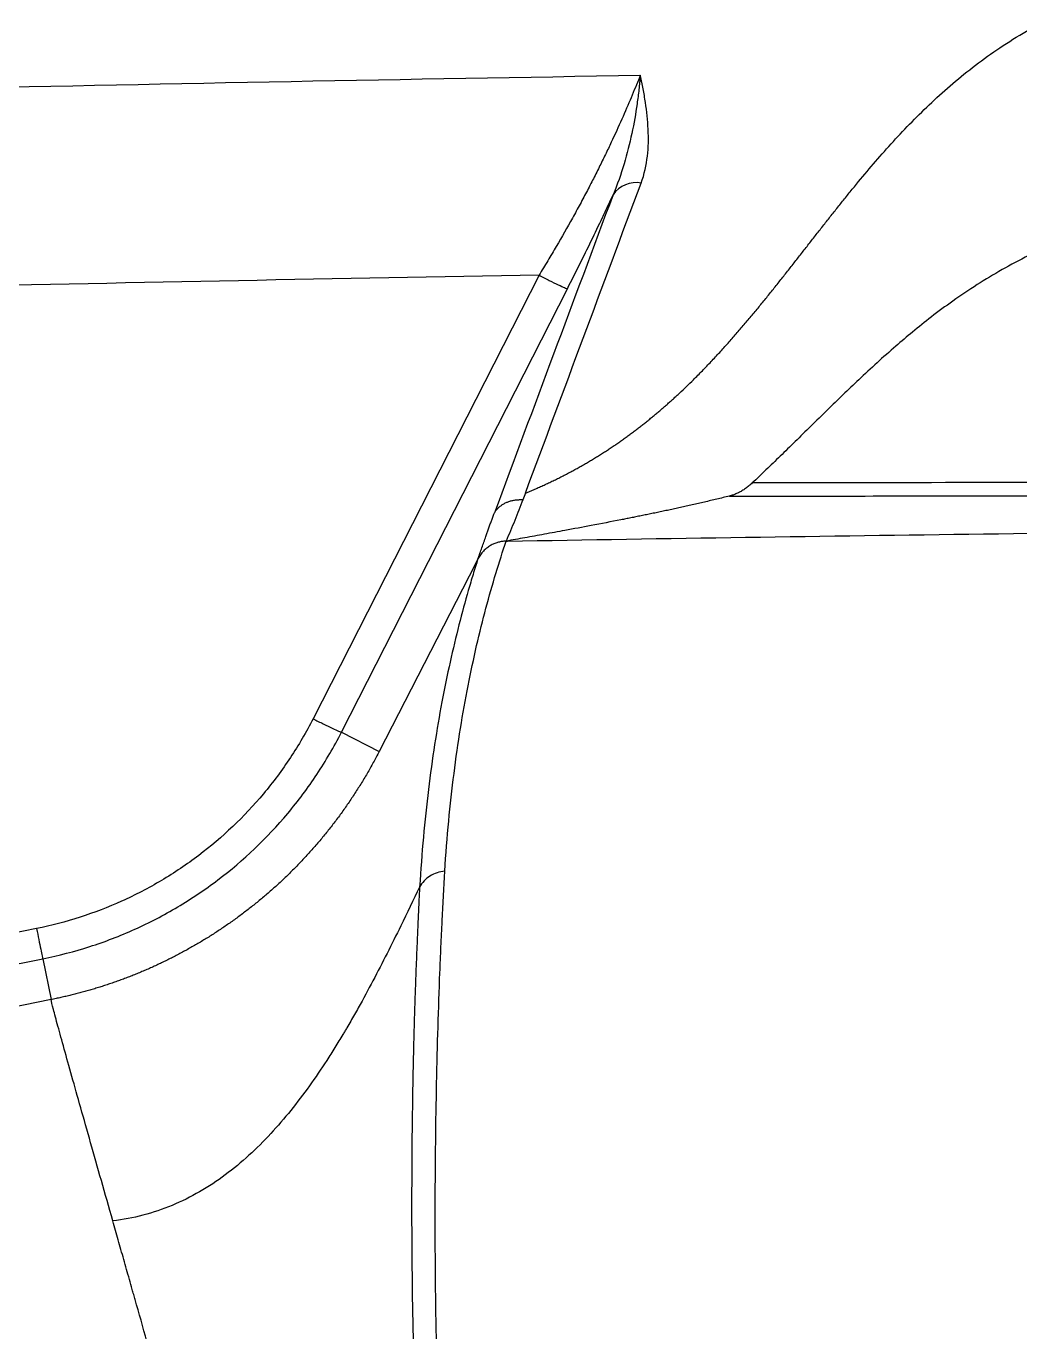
# Model space of a CAD drawing. Extents: x 527 to 611, y 788 to 934.
# Drawn here: x 557.64 to 562.29, y 878.65 to 884.75 of the extents above; entities that cross this region are included whole.
import ezdxf

# ---------------------------------------------------------------- set-up
doc = ezdxf.new("R2010")
doc.units = 0
doc.header["$MEASUREMENT"] = 0
doc.layers.add('1', color=4, linetype='Continuous')
doc.layers.add('GEOMETRY', color=4, linetype='Continuous', lineweight=25)

# ---------------------------------------------------------------- blocks, each defined once
blk = doc.blocks.new('2026_FLASH')
at = {"layer": 'GEOMETRY'}
for p, q in [((33.4338, 81.2103), (33.4338, 81.2116)), ((32.9603, 80.2772), (31.9043, 78.2047)), ((32.0373, 78.1417), (33.0932, 80.2142)), ((32.8965, 79.2587), (32.8852, 79.2283)), ((32.807, 79.0346), (32.8131, 79.0347)), ((32.6631, 78.9286), (32.2131, 78.0514)), ((32.6747, 78.9513), (32.6631, 78.9286)), ((32.0373, 78.1417), (32.2131, 78.0514)), ((30.6121, 77.2243), (27.4144, 76.5811)), ((27.4438, 76.4398), (30.6415, 77.0831)), ((30.6415, 77.0831), (30.6798, 76.8921)), ((30.6798, 76.8921), (27.4817, 76.2508))]:
    blk.add_line(p, q, dxfattribs=at)
blk.add_arc((33.4149, 80.5781), 0.1319, 80.0669, 145.17585, dxfattribs=at)
for points in [[(65.7817, 81.4098), (50.0672, 82.0855), (34.3528, 82.0855), (18.6383, 81.4098)], [(32.8965, 79.2587), (33.0763, 79.7407), (33.2567, 80.2239), (33.4376, 80.708)], [(33.3066, 80.6534), (33.121, 80.1566), (32.9359, 79.6607), (32.7516, 79.1661)], [(32.8852, 79.2283), (32.8731, 79.1959), (32.8473, 79.1313), (32.8202, 79.0669), (32.807, 79.0346)]]:
    blk.add_open_spline(points, degree=3, dxfattribs=at)
for points, knots in [([(18.6383, 81.4098), (18.7851, 81.4161), (19.0789, 81.4286), (19.5195, 81.447), (19.9601, 81.4651), (20.4006, 81.4828), (20.8412, 81.5001), (21.2818, 81.5171), (21.7224, 81.5338), (22.163, 81.5501), (22.6036, 81.566), (23.0442, 81.5816), (23.4848, 81.5968), (23.9254, 81.6117), (24.366, 81.6262), (24.8066, 81.6404), (25.2472, 81.6542), (25.6878, 81.6677), (26.1284, 81.6808), (26.5689, 81.6935), (27.0095, 81.7059), (27.4501, 81.7179), (27.8907, 81.7296), (28.3313, 81.741), (28.7719, 81.7519), (29.2125, 81.7626), (29.6531, 81.7728), (30.0937, 81.7827), (30.5343, 81.7923), (30.9749, 81.8015), (31.4155, 81.8104), (31.8561, 81.8189), (32.2967, 81.827), (32.7372, 81.8348), (33.1778, 81.8422), (33.6184, 81.8493), (34.059, 81.8561), (34.4996, 81.8624), (34.9402, 81.8685), (35.3808, 81.8741), (35.8214, 81.8794), (36.262, 81.8844), (36.7026, 81.889), (37.1432, 81.8932), (37.5838, 81.8971), (38.0244, 81.9007), (38.465, 81.9039), (38.9056, 81.9067), (39.3461, 81.9092), (39.7867, 81.9113), (40.2273, 81.9131), (40.6679, 81.9145), (41.1085, 81.9156), (41.5491, 81.9163), (41.9897, 81.9166), (42.4303, 81.9166), (42.8709, 81.9163), (43.3115, 81.9156), (43.7521, 81.9145), (44.1927, 81.9131), (44.6333, 81.9113), (45.0739, 81.9092), (45.5144, 81.9067), (45.955, 81.9039), (46.3956, 81.9007), (46.8362, 81.8971), (47.2768, 81.8932), (47.7174, 81.889), (48.158, 81.8844), (48.5986, 81.8794), (49.0392, 81.8741), (49.4798, 81.8685), (49.9204, 81.8624), (50.361, 81.8561), (50.8016, 81.8493), (51.2422, 81.8422), (51.6828, 81.8348), (52.1233, 81.827), (52.5639, 81.8189), (53.0045, 81.8104), (53.4451, 81.8015), (53.8857, 81.7923), (54.3263, 81.7827), (54.7669, 81.7728), (55.2075, 81.7626), (55.6481, 81.7519), (56.0887, 81.741), (56.5293, 81.7296), (56.9699, 81.7179), (57.4105, 81.7059), (57.8511, 81.6935), (58.2916, 81.6808), (58.7322, 81.6677), (59.1728, 81.6542), (59.6134, 81.6404), (60.054, 81.6262), (60.4946, 81.6117), (60.9352, 81.5968), (61.3758, 81.5816), (61.8164, 81.566), (62.257, 81.5501), (62.6976, 81.5338), (63.1382, 81.5171), (63.5788, 81.5001), (64.0194, 81.4828), (64.4599, 81.4651), (64.9005, 81.447), (65.3411, 81.4286), (65.6349, 81.4161), (65.7817, 81.4098)], [0, 0, 0, 0, 0.009351, 0.018702, 0.028053, 0.037404, 0.046754, 0.056104, 0.065453, 0.074803, 0.084152, 0.0935, 0.102849, 0.112197, 0.121545, 0.130893, 0.14024, 0.149588, 0.158935, 0.168281, 0.177628, 0.186975, 0.196321, 0.205667, 0.215013, 0.224358, 0.233704, 0.243049, 0.252394, 0.261739, 0.271084, 0.280428, 0.289773, 0.299117, 0.308462, 0.317806, 0.32715, 0.336494, 0.345837, 0.355181, 0.364525, 0.373868, 0.383212, 0.392555, 0.401898, 0.411241, 0.420585, 0.429928, 0.439271, 0.448614, 0.457957, 0.4673, 0.476643, 0.485986, 0.495329, 0.504671, 0.514014, 0.523357, 0.5327, 0.542043, 0.551386, 0.560729, 0.570072, 0.579415, 0.588759, 0.598102, 0.607445, 0.616788, 0.626132, 0.635475, 0.644819, 0.654163, 0.663506, 0.67285, 0.682194, 0.691538, 0.700883, 0.710227, 0.719572, 0.728916, 0.738261, 0.747606, 0.756951, 0.766296, 0.775642, 0.784987, 0.794333, 0.803679, 0.813025, 0.822372, 0.831719, 0.841065, 0.850412, 0.85976, 0.869107, 0.878455, 0.887803, 0.897151, 0.9065, 0.915848, 0.925197, 0.934547, 0.943896, 0.953246, 0.962596, 0.971947, 0.981298, 0.990649, 1, 1, 1, 1]), ([(33.6818, 79.7887), (33.6889, 79.7958), (33.703, 79.8098), (33.7239, 79.831), (33.7445, 79.8523), (33.7649, 79.8737), (33.785, 79.8952), (33.8049, 79.9167), (33.8245, 79.9383), (33.844, 79.96), (33.8632, 79.9817), (33.8823, 80.0034), (33.9011, 80.0252), (33.9198, 80.0471), (33.9384, 80.069), (33.9568, 80.091), (33.975, 80.1129), (33.9931, 80.135), (34.0111, 80.157), (34.029, 80.1791), (34.0468, 80.2012), (34.0645, 80.2234), (34.0822, 80.2455), (34.0997, 80.2677), (34.1172, 80.2899), (34.1347, 80.3121), (34.1521, 80.3343), (34.1695, 80.3565), (34.1869, 80.3787), (34.2042, 80.4009), (34.2216, 80.4232), (34.2389, 80.4454), (34.2563, 80.4676), (34.2737, 80.4898), (34.2911, 80.512), (34.3086, 80.5342), (34.3261, 80.5564), (34.3437, 80.5786), (34.3614, 80.6008), (34.3791, 80.6229), (34.397, 80.645), (34.4603, 80.7231), (34.5719, 80.8563), (34.7454, 81.0409), (34.9411, 81.2182), (35.1308, 81.3557), (35.3028, 81.4549), (35.4426, 81.5227), (35.5933, 81.582), (35.7541, 81.6318), (35.9235, 81.6706), (36.0573, 81.6917), (36.1507, 81.7024), (36.2018, 81.7073), (36.2532, 81.7113), (36.3048, 81.7145), (36.3565, 81.7168), (36.4082, 81.7184), (36.4428, 81.7189), (36.4601, 81.7191)], [0, 0, 0, 0, 0.0092, 0.0184, 0.027601, 0.036802, 0.046002, 0.055202, 0.064401, 0.073599, 0.082797, 0.091994, 0.101192, 0.110389, 0.119586, 0.128784, 0.137982, 0.147179, 0.156377, 0.165575, 0.174773, 0.183971, 0.193169, 0.202366, 0.211563, 0.22076, 0.229955, 0.239151, 0.248346, 0.257541, 0.266736, 0.27593, 0.285125, 0.29432, 0.303515, 0.312711, 0.321907, 0.331104, 0.340301, 0.349499, 0.358698, 0.367899, 0.446975, 0.525986, 0.604961, 0.683971, 0.723501, 0.762996, 0.802479, 0.841956, 0.881462, 0.920968, 0.932253, 0.943536, 0.954821, 0.966109, 0.977402, 0.988699, 1, 1, 1, 1]), ([(20.1631, 80.8342), (21.2579, 80.8804), (23.4727, 80.9677), (26.8081, 81.0717), (30.1369, 81.1521), (32.3455, 81.1939), (33.4338, 81.2116)], [0.0055376, 0.0055376, 0.0055376, 0.0055376, 0.25, 0.5, 0.75, 0.9928127, 0.9928127, 0.9928127, 0.9928127]), ([(33.4338, 81.2116), (33.4219, 81.1818), (33.4093, 81.1509), (33.3824, 81.0867), (33.3682, 81.0535), (33.3378, 80.9847), (33.3216, 80.9491), (33.2957, 80.8936), (33.2868, 80.8747), (33.2684, 80.8362), (33.2588, 80.8165), (33.2391, 80.7767), (33.229, 80.7565), (33.2081, 80.7155), (33.1973, 80.6946), (33.1752, 80.6524), (33.1639, 80.6311), (33.1406, 80.588), (33.1287, 80.5661), (33.0922, 80.5004), (33.067, 80.4562), (33.0279, 80.3895), (33.0147, 80.3672), (32.9878, 80.3223), (32.9741, 80.2997), (32.9603, 80.2772)], [0, 0, 0, 0, 0.125, 0.125, 0.25, 0.25, 0.375, 0.375, 0.4375, 0.4375, 0.5, 0.5, 0.5625, 0.5625, 0.625, 0.625, 0.6875, 0.6875, 0.75, 0.75, 0.875, 0.875, 0.9375, 0.9375, 1, 1, 1, 1]), ([(33.4335, 81.2102), (33.4336, 81.2089), (33.4334, 81.2076), (33.4332, 81.2049), (33.4331, 81.2036), (33.4327, 81.1995), (33.4325, 81.1968), (33.4318, 81.1888), (33.4312, 81.1834), (33.4296, 81.1671), (33.4285, 81.1561), (33.4248, 81.1231), (33.4219, 81.1008), (33.4121, 81.0331), (33.4041, 80.9867), (33.3841, 80.8925), (33.3722, 80.8448), (33.3435, 80.749), (33.3268, 80.701), (33.3066, 80.6534)], [0, 0, 0, 0, 0.007812, 0.007812, 0.015625, 0.015625, 0.03125, 0.03125, 0.0625, 0.0625, 0.125, 0.125, 0.25, 0.25, 0.5, 0.5, 0.75, 0.75, 1, 1, 1, 1]), ([(33.4376, 80.708), (33.4532, 80.7496), (33.4622, 80.7913), (33.4718, 80.875), (33.4725, 80.9169), (33.4685, 81.0009), (33.4639, 81.0429), (33.4545, 81.1058), (33.4509, 81.1267), (33.445, 81.1581), (33.4429, 81.1685), (33.4397, 81.1842), (33.4386, 81.1894), (33.4369, 81.1973), (33.4363, 81.1999), (33.4355, 81.2038), (33.4352, 81.2051), (33.4347, 81.207), (33.4346, 81.2077), (33.4343, 81.209), (33.4341, 81.2096), (33.4338, 81.2103)], [0, 0, 0, 0, 0.25, 0.25, 0.5, 0.5, 0.75, 0.75, 0.875, 0.875, 0.9375, 0.9375, 0.96875, 0.96875, 0.984375, 0.984375, 0.992188, 0.992188, 0.996094, 0.996094, 1, 1, 1, 1]), ([(33.0932, 80.2142), (33.1319, 80.29), (33.1689, 80.3645), (33.2223, 80.4745), (33.2398, 80.5109), (33.2654, 80.5649), (33.2738, 80.5829), (33.2904, 80.6184), (33.2986, 80.636), (33.3066, 80.6534)], [0, 0, 0, 0, 0.5, 0.5, 0.75, 0.75, 0.875, 0.875, 1, 1, 1, 1]), ([(35.4981, 80.4746), (35.491, 80.472), (35.4767, 80.4669), (35.4556, 80.4589), (35.4349, 80.451), (35.4146, 80.4429), (35.3947, 80.4348), (35.3752, 80.4267), (35.3561, 80.4185), (35.3374, 80.4103), (35.319, 80.402), (35.3009, 80.3937), (35.2832, 80.3854), (35.2659, 80.3771), (35.2114, 80.3506), (35.1231, 80.3035), (35.0052, 80.2324), (34.8956, 80.1584), (34.7957, 80.0841), (34.7076, 80.0137), (34.5926, 79.9165), (34.4599, 79.795), (34.3302, 79.6695), (34.2318, 79.5729), (34.1586, 79.5008), (34.0887, 79.4326), (34.0222, 79.3682), (33.9784, 79.3266), (33.9571, 79.3063)], [0, 0, 0, 0, 0.009414, 0.018742, 0.027984, 0.037144, 0.04622, 0.055215, 0.064129, 0.072961, 0.081714, 0.090386, 0.098978, 0.107491, 0.115924, 0.179808, 0.244405, 0.312122, 0.37554, 0.434387, 0.488429, 0.615537, 0.728421, 0.788616, 0.845795, 0.90004, 0.951421, 1, 1, 1, 1]), ([(32.9603, 80.2772), (32.0235, 80.2611), (30.099, 80.2238), (27.187, 80.1529), (24.2983, 80.0658), (22.3974, 79.9957), (21.484, 79.9596)], [0.0186726, 0.0186726, 0.0186726, 0.0186726, 0.2557541, 0.5057541, 0.7557541, 0.9870815, 0.9870815, 0.9870815, 0.9870815]), ([(32.9603, 80.2772), (32.9766, 80.2688), (32.993, 80.2606), (33.0235, 80.2456), (33.0377, 80.2387), (33.0619, 80.2272), (33.072, 80.2226), (33.0869, 80.2162), (33.0915, 80.2144), (33.0932, 80.2142)], [0, 0, 0, 0, 0.25, 0.25, 0.5, 0.5, 0.75, 0.75, 1, 1, 1, 1]), ([(32.8965, 79.2587), (32.904, 79.2618), (32.9188, 79.2679), (32.9407, 79.2774), (32.9624, 79.2869), (32.984, 79.2967), (33.0053, 79.3066), (33.0263, 79.3166), (33.0472, 79.3268), (33.0678, 79.3372), (33.0882, 79.3477), (33.1084, 79.3583), (33.1284, 79.3691), (33.1481, 79.38), (33.1676, 79.391), (33.1869, 79.4022), (33.206, 79.4135), (33.2248, 79.4249), (33.2434, 79.4365), (33.2618, 79.4482), (33.2799, 79.4599), (33.2979, 79.4718), (33.3156, 79.4838), (33.3331, 79.4959), (33.3505, 79.5081), (33.3676, 79.5203), (33.3845, 79.5327), (33.4013, 79.5451), (33.4178, 79.5577), (33.4342, 79.5703), (33.4504, 79.5829), (33.4664, 79.5957), (33.4822, 79.6085), (33.4978, 79.6214), (33.5133, 79.6343), (33.5286, 79.6473), (33.5437, 79.6604), (33.5587, 79.6736), (33.5736, 79.6867), (33.5883, 79.7), (33.6028, 79.7133), (33.6235, 79.7324), (33.65, 79.7575), (33.6712, 79.7783), (33.6818, 79.7887)], [0, 0, 0, 0, 0.0224316, 0.0448585, 0.0672817, 0.0897021, 0.1121202, 0.134537, 0.1569527, 0.179368, 0.2017833, 0.2241987, 0.2466146, 0.269031, 0.291448, 0.3138656, 0.3362843, 0.3587045, 0.3811269, 0.4035514, 0.4259782, 0.448407, 0.4708374, 0.493269, 0.515701, 0.5381325, 0.5605624, 0.5829896, 0.6054127, 0.6278312, 0.6502461, 0.6726583, 0.6950688, 0.7174783, 0.7398875, 0.7622969, 0.784707, 0.8071181, 0.8295307, 0.8519447, 0.8743603, 0.8967776, 0.9483844, 1, 1, 1, 1]), ([(33.9571, 79.3063), (33.9545, 79.3039), (33.9493, 79.2991), (33.9414, 79.2923), (33.9334, 79.286), (33.9253, 79.2801), (33.9172, 79.2746), (33.909, 79.2695), (33.9008, 79.2648), (33.8925, 79.2605), (33.8841, 79.2566), (33.8756, 79.2532), (33.8671, 79.2501), (33.8585, 79.2473), (33.8527, 79.2458), (33.8498, 79.2451)], [0, 0, 0, 0, 0.078109, 0.155832, 0.233222, 0.310333, 0.387218, 0.463927, 0.540511, 0.617019, 0.693497, 0.769991, 0.846546, 0.923202, 1, 1, 1, 1]), ([(50.4629, 79.3063), (50.119, 79.3069), (49.7751, 79.3075), (49.0874, 79.3086), (48.7435, 79.3091), (47.7119, 79.3104), (47.0242, 79.3111), (45.6487, 79.3122), (44.9609, 79.3125), (43.9293, 79.3127), (43.5855, 79.3128), (43.0696, 79.3128), (42.8977, 79.3127), (42.5538, 79.3127), (42.3819, 79.3126), (42.038, 79.3126), (41.8661, 79.3127), (41.5222, 79.3127), (41.3503, 79.3128), (40.8345, 79.3128), (40.4906, 79.3127), (39.459, 79.3125), (38.7712, 79.3122), (37.3958, 79.3111), (36.708, 79.3104), (35.6764, 79.3091), (35.3325, 79.3086), (34.6448, 79.3075), (34.3009, 79.3069), (33.957, 79.3063)], [0, 0, 0, 0, 0.0625, 0.0625, 0.125, 0.125, 0.25, 0.25, 0.375, 0.375, 0.4375, 0.4375, 0.46875, 0.46875, 0.5, 0.5, 0.53125, 0.53125, 0.5625, 0.5625, 0.625, 0.625, 0.75, 0.75, 0.875, 0.875, 0.9375, 0.9375, 1, 1, 1, 1]), ([(32.7516, 79.1661), (32.7528, 79.1681), (32.7552, 79.172), (32.7592, 79.1776), (32.7636, 79.183), (32.7683, 79.1881), (32.7733, 79.193), (32.7786, 79.1976), (32.7843, 79.2019), (32.7902, 79.2059), (32.7964, 79.2095), (32.8029, 79.2129), (32.8096, 79.216), (32.8165, 79.2187), (32.8236, 79.2212), (32.8309, 79.2232), (32.8383, 79.225), (32.8459, 79.2264), (32.8536, 79.2274), (32.8614, 79.2282), (32.8693, 79.2286), (32.8772, 79.2286), (32.8826, 79.2284), (32.8852, 79.2283)], [0, 0, 0, 0, 0.047613, 0.095224, 0.142837, 0.190451, 0.238066, 0.285684, 0.333303, 0.380924, 0.428546, 0.47617, 0.523793, 0.571418, 0.619041, 0.666664, 0.714286, 0.761907, 0.809526, 0.857145, 0.904763, 0.952381, 1, 1, 1, 1]), ([(33.8498, 79.245), (33.8401, 79.2426), (33.8207, 79.2378), (33.7915, 79.2308), (33.7625, 79.2239), (33.7338, 79.2172), (33.7053, 79.2107), (33.6771, 79.2043), (33.6491, 79.198), (33.6214, 79.1919), (33.5941, 79.1859), (33.5671, 79.18), (33.5404, 79.1743), (33.5142, 79.1688), (33.4883, 79.1634), (33.4629, 79.1582), (33.438, 79.1531), (33.4135, 79.1481), (33.3896, 79.1433), (33.3662, 79.1387), (33.3053, 79.1267), (33.2111, 79.1086), (33.0909, 79.0863), (32.9871, 79.0671), (32.8957, 79.0503), (32.8361, 79.0398), (32.8071, 79.0347)], [0, 0, 0, 0, 0.0333719, 0.0660515, 0.0980457, 0.1293611, 0.1600037, 0.1899789, 0.219291, 0.2479436, 0.27594, 0.3032826, 0.3299735, 0.356014, 0.3814052, 0.4061474, 0.4302402, 0.4536829, 0.476474, 0.4986117, 0.5200937, 0.6481281, 0.7591303, 0.8432052, 0.9235269, 1, 1, 1, 1]), ([(33.8501, 79.245), (34.0491, 79.2451), (34.4472, 79.2455), (34.9914, 79.2459), (35.5885, 79.2463), (36.3853, 79.2469), (37.4335, 79.2475), (38.8143, 79.2481), (40.8042, 79.2486), (42.6945, 79.2486), (44.2985, 79.2484), (45.1935, 79.2482), (46.0899, 79.2479), (46.9855, 79.2476), (47.8819, 79.2471), (48.7776, 79.2465), (49.6743, 79.2458), (50.2714, 79.2452), (50.57, 79.2449)], [0, 0, 0, 0, 0.035714, 0.071429, 0.097637, 0.142857, 0.214397, 0.285714, 0.390611, 0.571429, 0.624881, 0.678413, 0.732024, 0.785714, 0.839109, 0.892857, 0.946428, 1, 1, 1, 1]), ([(32.6747, 78.9513), (32.6809, 78.9689), (32.6934, 79.0041), (32.7078, 79.0448), (32.7181, 79.0742), (32.7245, 79.0921), (32.7311, 79.1103), (32.7378, 79.1287), (32.7446, 79.1472), (32.7493, 79.1598), (32.7516, 79.1661)], [0, 0, 0, 0, 0.249995, 0.499989, 0.584149, 0.667965, 0.751447, 0.834606, 0.917453, 1, 1, 1, 1]), ([(32.8131, 79.0347), (34.2966, 79.0602), (36.0618, 79.0834), (37.8271, 79.098), (38.1087, 79.1002)], [0.0250203, 0.0250203, 0.0250203, 0.0250203, 0.25, 0.2927004, 0.2927004, 0.2927004, 0.2927004]), ([(32.5199, 77.4922), (32.525, 77.572), (32.5311, 77.65), (32.5456, 77.8022), (32.5539, 77.8764), (32.5815, 78.0932), (32.6037, 78.2301), (32.6542, 78.4878), (32.6825, 78.6086), (32.7426, 78.834), (32.7745, 78.9384), (32.807, 79.0346)], [0, 0, 0, 0, 0.125, 0.125, 0.25, 0.25, 0.5, 0.5, 0.75, 0.75, 1, 1, 1, 1]), ([(32.807, 79.0346), (32.8044, 79.0345), (32.7993, 79.0343), (32.7914, 79.0336), (32.7833, 79.0324), (32.7751, 79.0306), (32.7668, 79.0284), (32.7583, 79.0256), (32.7498, 79.0222), (32.7413, 79.0182), (32.7329, 79.0135), (32.7245, 79.0081), (32.7163, 79.0021), (32.7084, 78.9954), (32.7007, 78.988), (32.6934, 78.9798), (32.6866, 78.971), (32.6802, 78.9615), (32.6766, 78.9547), (32.6747, 78.9513)], [0, 0, 0, 0, 0.046567, 0.094649, 0.144251, 0.195377, 0.248032, 0.302218, 0.357939, 0.415198, 0.473996, 0.534336, 0.596219, 0.659647, 0.724622, 0.791144, 0.859214, 0.928832, 1, 1, 1, 1]), ([(32.6747, 78.9513), (32.6671, 78.9278), (32.6596, 78.9039), (32.6447, 78.8548), (32.6372, 78.8297), (32.615, 78.7527), (32.6005, 78.699), (32.5578, 78.5317), (32.5307, 78.4115), (32.4823, 78.1546), (32.461, 78.018), (32.4258, 77.7294), (32.4119, 77.5774), (32.4025, 77.4184)], [0, 0, 0, 0, 0.0625, 0.0625, 0.125, 0.125, 0.25, 0.25, 0.5, 0.5, 0.75, 0.75, 1, 1, 1, 1]), ([(31.9043, 78.2047), (31.8722, 78.1419), (31.8368, 78.0814), (31.7596, 77.9645), (31.7177, 77.9082), (31.5819, 77.7461), (31.4809, 77.6502), (31.3145, 77.5241), (31.2565, 77.485), (31.1353, 77.413), (31.0732, 77.3807), (30.9463, 77.3235), (30.8814, 77.2986), (30.7489, 77.256), (30.6812, 77.2384), (30.6121, 77.2245)], [0, 0, 0, 0, 0.125, 0.125, 0.25, 0.25, 0.5, 0.5, 0.625, 0.625, 0.75, 0.75, 0.875, 0.875, 1, 1, 1, 1]), ([(31.9043, 78.2048), (31.9206, 78.1964), (31.937, 78.1882), (31.9675, 78.1732), (31.9816, 78.1663), (32.0059, 78.1548), (32.016, 78.1501), (32.0308, 78.1437), (32.0355, 78.142), (32.0372, 78.1417)], [0, 0, 0, 0, 0.25, 0.25, 0.5, 0.5, 0.75, 0.75, 1, 1, 1, 1]), ([(30.6415, 77.0832), (30.716, 77.0982), (30.7891, 77.1172), (30.9322, 77.1631), (31.0022, 77.19), (31.1392, 77.2517), (31.2061, 77.2866), (31.337, 77.3643), (31.3996, 77.4064), (31.5793, 77.5424), (31.6883, 77.6458), (31.8349, 77.8207), (31.8803, 77.8815), (31.9432, 77.9765), (31.9633, 78.0088), (32.0016, 78.0744), (32.0199, 78.1078), (32.0372, 78.1417)], [0, 0, 0, 0, 0.125, 0.125, 0.25, 0.25, 0.375, 0.375, 0.5, 0.5, 0.75, 0.75, 0.875, 0.875, 0.9375, 0.9375, 1, 1, 1, 1]), ([(32.2131, 78.0515), (32.2086, 78.0428), (32.1996, 78.0255), (32.1857, 77.9998), (32.1716, 77.9743), (32.1571, 77.9491), (32.1424, 77.9241), (32.1274, 77.8995), (32.112, 77.875), (32.0965, 77.8508), (32.0806, 77.8269), (32.0645, 77.8033), (32.0481, 77.7799), (32.0315, 77.7568), (32.0146, 77.734), (31.9975, 77.7115), (31.9801, 77.6892), (31.9625, 77.6672), (31.9447, 77.6455), (31.9267, 77.6241), (31.9084, 77.603), (31.8899, 77.5821), (31.8712, 77.5616), (31.8523, 77.5413), (31.8332, 77.5213), (31.8139, 77.5017), (31.7944, 77.4823), (31.7747, 77.4632), (31.7549, 77.4445), (31.7348, 77.426), (31.7146, 77.4078), (31.6942, 77.3899), (31.6737, 77.3723), (31.653, 77.3551), (31.6322, 77.3381), (31.6112, 77.3214), (31.59, 77.305), (31.5688, 77.289), (31.5474, 77.2732), (31.5259, 77.2577), (31.5042, 77.2425), (31.4824, 77.2277), (31.4606, 77.2131), (31.4386, 77.1988), (31.4165, 77.1848), (31.3943, 77.1711), (31.372, 77.1578), (31.3497, 77.1447), (31.3272, 77.1319), (31.3047, 77.1194), (31.2821, 77.1072), (31.2594, 77.0953), (31.2366, 77.0838), (31.2138, 77.0725), (31.1909, 77.0615), (31.168, 77.0508), (31.145, 77.0403), (31.1219, 77.0302), (31.0988, 77.0204), (31.0757, 77.0109), (31.0525, 77.0016), (31.0293, 76.9927), (31.0061, 76.984), (30.9828, 76.9757), (30.9595, 76.9676), (30.9362, 76.9598), (30.9129, 76.9523), (30.8896, 76.945), (30.8663, 76.9381), (30.8429, 76.9314), (30.8196, 76.925), (30.7963, 76.9189), (30.7729, 76.913), (30.7496, 76.9074), (30.7263, 76.9021), (30.703, 76.897), (30.6875, 76.8939), (30.6797, 76.8923)], [0, 0, 0, 0, 0.0147272, 0.0294166, 0.0440682, 0.0586821, 0.0732582, 0.0877965, 0.1022971, 0.1167599, 0.1311849, 0.1455721, 0.1599215, 0.1742331, 0.1885068, 0.2027427, 0.2169408, 0.231101, 0.2452234, 0.259308, 0.2733549, 0.287364, 0.3013354, 0.3152692, 0.3291654, 0.3430241, 0.3568454, 0.3706288, 0.3843743, 0.398082, 0.411752, 0.4253843, 0.438979, 0.4525361, 0.4660557, 0.4795378, 0.4929822, 0.5063892, 0.5197586, 0.5330906, 0.5463849, 0.5596417, 0.572861, 0.5860427, 0.5991868, 0.6122933, 0.6253622, 0.6383936, 0.6513873, 0.6643435, 0.677262, 0.690143, 0.7029865, 0.7157925, 0.7285609, 0.7412919, 0.7539855, 0.7666418, 0.7792608, 0.7918425, 0.8043866, 0.816893, 0.8293619, 0.8417932, 0.8541872, 0.8665437, 0.8788628, 0.8911445, 0.9033889, 0.915596, 0.9277657, 0.9398981, 0.9519931, 0.9640509, 0.9760712, 0.9880543, 1, 1, 1, 1]), ([(32.5199, 77.4922), (32.4951, 77.4903), (32.4712, 77.4825), (32.4304, 77.4567), (32.4136, 77.4389), (32.4025, 77.4184)], [0, 0, 0, 0, 0.5, 0.5, 1, 1, 1, 1]), ([(32.6468, 72.622), (32.6437, 72.6531), (32.6405, 72.6842), (32.6343, 72.7462), (32.6312, 72.7771), (32.6222, 72.8696), (32.6164, 72.9309), (32.5995, 73.114), (32.5891, 73.2347), (32.5599, 73.5927), (32.5436, 73.826), (32.5164, 74.2815), (32.5056, 74.5036), (32.489, 74.9362), (32.4833, 75.1468), (32.4763, 75.5555), (32.475, 75.7536), (32.476, 76.1371), (32.4782, 76.3224), (32.4856, 76.6797), (32.4907, 76.8517), (32.4986, 77.0582), (32.5003, 77.0991), (32.504, 77.18), (32.5059, 77.22), (32.5115, 77.3389), (32.5151, 77.4164), (32.5199, 77.4922)], [0, 0, 0, 0, 0.015625, 0.015625, 0.03125, 0.03125, 0.0625, 0.0625, 0.125, 0.125, 0.25, 0.25, 0.375, 0.375, 0.5, 0.5, 0.625, 0.625, 0.75, 0.75, 0.875, 0.875, 0.90625, 0.90625, 0.9375, 0.9375, 1, 1, 1, 1]), ([(32.4025, 77.4184), (32.3733, 77.3576), (32.3023, 77.2108), (32.2074, 77.0222), (32.1276, 76.8749), (32.0863, 76.802), (32.0652, 76.7658), (32.0531, 76.7452), (32.0347, 76.7143), (32.0067, 76.6683), (31.9554, 76.5875), (31.8881, 76.4884), (31.8014, 76.3738), (31.7078, 76.2648), (31.6061, 76.1632), (31.4955, 76.0713), (31.3756, 75.9919), (31.2467, 75.9278), (31.1103, 75.8816), (31.016, 75.8637), (30.9685, 75.8578)], [0, 0, 0, 0, 0.0879793, 0.2129793, 0.2754793, 0.3067293, 0.3223543, 0.3301668, 0.3379793, 0.3692293, 0.4004793, 0.4629793, 0.5254793, 0.5879793, 0.6504793, 0.7129793, 0.7754793, 0.8379793, 0.9004793, 0.9629793, 0.9629793, 0.9629793, 0.9629793]), ([(32.4025, 77.4184), (32.4018, 77.4056), (32.4004, 77.3806), (32.3985, 77.3437), (32.3968, 77.3086), (32.3953, 77.2753), (32.394, 77.2438), (32.3927, 77.2141), (32.3902, 77.1554), (32.3863, 77.0657), (32.382, 76.9516), (32.378, 76.8267), (32.3744, 76.6982), (32.3713, 76.5588), (32.3663, 76.2868), (32.3633, 75.8708), (32.3703, 75.2737), (32.391, 74.6533), (32.4218, 74.1022), (32.4552, 73.6507), (32.4853, 73.3014), (32.5136, 73.0164), (32.5333, 72.8367), (32.54, 72.7771), (32.5413, 72.7658)], [0, 0, 0, 0, 0.010885, 0.021216, 0.030994, 0.040218, 0.048887, 0.057004, 0.064566, 0.096841, 0.129111, 0.154574, 0.193649, 0.226633, 0.258193, 0.392119, 0.516438, 0.648067, 0.774592, 0.839097, 0.903609, 0.968137, 0.993956, 1, 1, 1, 1]), ([(30.6121, 77.2243), (30.6157, 77.2066), (30.6192, 77.189), (30.6259, 77.1562), (30.629, 77.1411), (30.6344, 77.1154), (30.6366, 77.1047), (30.64, 77.0893), (30.641, 77.0846), (30.6415, 77.0831)], [0, 0, 0, 0, 0.25, 0.25, 0.5, 0.5, 0.75, 0.75, 1, 1, 1, 1]), ([(30.9685, 75.8578), (30.9317, 75.9876), (30.8795, 76.1714), (30.8179, 76.3891), (30.7764, 76.5364), (30.7403, 76.6651), (30.7108, 76.772), (30.6893, 76.8522), (30.6815, 76.8835), (30.6797, 76.8923)], [0.0000001, 0.0000001, 0.0000001, 0.0000001, 0.2500001, 0.3750001, 0.5000001, 0.6250001, 0.7500001, 0.8750001, 1, 1, 1, 1]), ([(31.9374, 72.2789), (31.9369, 72.2818), (31.9343, 72.2959), (31.9273, 72.3323), (31.911, 72.4099), (31.8753, 72.5632), (31.8215, 72.7784), (31.7555, 73.0316), (31.6892, 73.2801), (31.623, 73.524), (31.5356, 73.843), (31.4281, 74.2302), (31.3034, 74.6749), (31.204, 75.0272), (31.1278, 75.2965), (31.0886, 75.4347), (31.066, 75.5143), (31.057, 75.546), (31.0414, 75.601), (31.0194, 75.6785), (30.9936, 75.7694), (30.9768, 75.8286), (30.9685, 75.8578)], [0, 0, 0, 0, 0.002047, 0.0098595, 0.0254845, 0.0567345, 0.1192345, 0.1817345, 0.2442345, 0.3067345, 0.3692345, 0.4942345, 0.6192345, 0.7442345, 0.8067345, 0.8692345, 0.877047, 0.8848595, 0.9004845, 0.9317345, 0.9629845, 0.9942345, 0.9942345, 0.9942345, 0.9942345])]:
    blk.add_open_spline(points, degree=3, knots=knots, dxfattribs=at)

msp = doc.modelspace()

# ---------------------------------------------------------------- block references
at = {"layer": '1'}
msp.add_blockref('2026_FLASH', (527.0792, 803.3138), dxfattribs=at)

doc.saveas('drawing.dxf')
